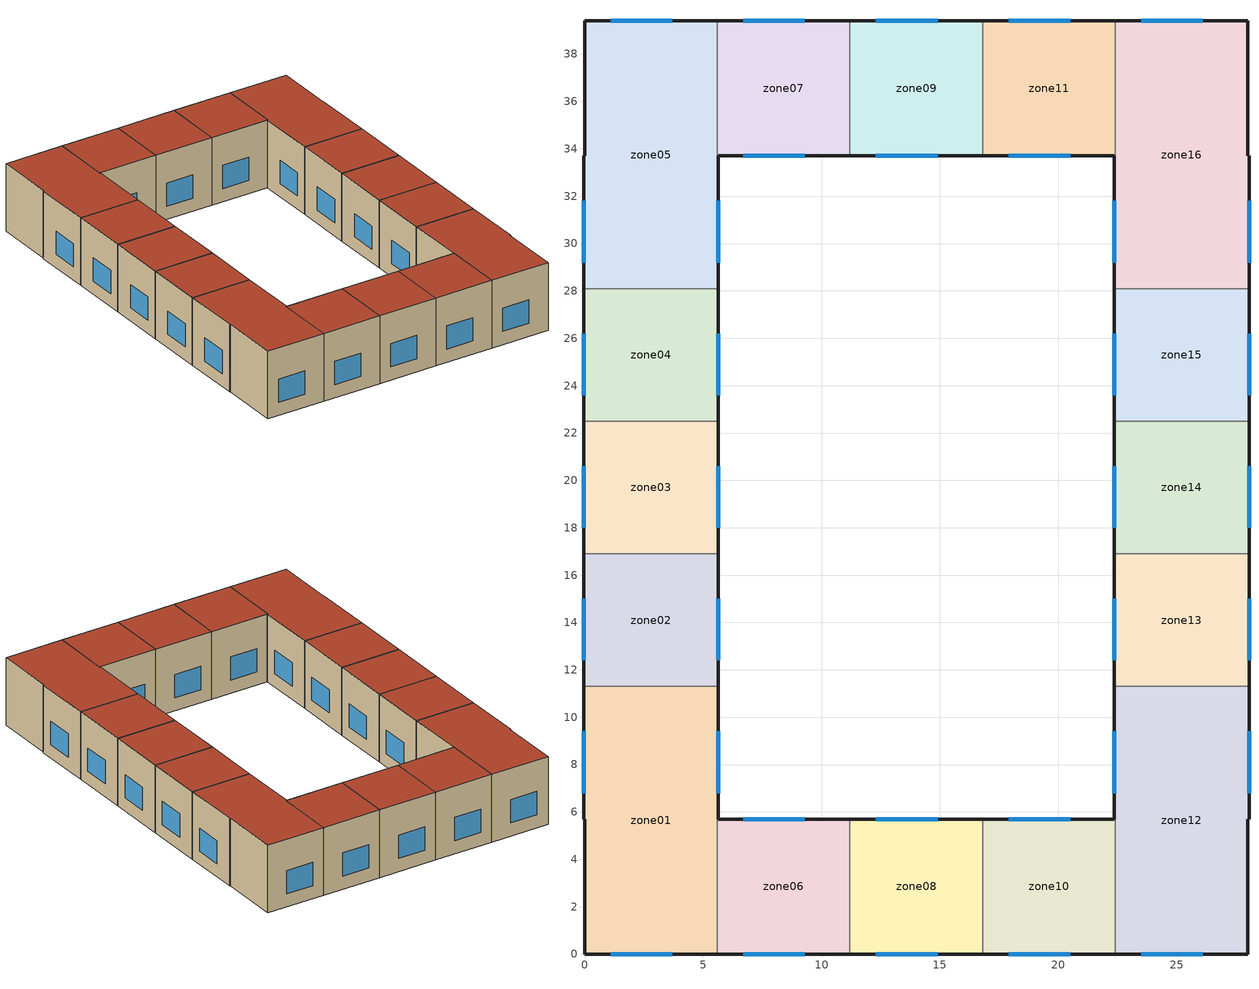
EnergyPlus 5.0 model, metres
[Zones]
zone01
 floor ground (GROUND_FLOOR): 0,5.7 -0.05,5.7 -0.05,11.3 5.65,11.3 5.65,5.7 5.6,5.7 5.6,0 0,0 z0
 wall outside (EXT_WALL): 5.65,5.7 5.65,11.3 / -0.05,11.3 -0.05,5.7 0,5.7 0,0 5.6,0 z0:6.4
 wall to zone02 (ADJ_WALL): 5.65,11.3 -0.05,11.3 z0:6.4
 wall to zone06 (ADJ_WALL): 5.6,0 5.6,5.7 5.65,5.7 z0:6.4
 window (EXT_WINDOW1): 5.65,6.8 5.65,9.4 / -0.05,9.4 -0.05,6.8 / 1.1,0 3.7,0 z1.25:3.45
 roof outside (EXT_ROOF): 0,0 5.6,0 5.6,5.7 5.65,5.7 5.65,11.3 -0.05,11.3 -0.05,5.7 0,5.7 z6.4
zone02
 floor ground (GROUND_FLOOR): -0.05,16.9 5.65,16.9 5.65,11.3 -0.05,11.3 z0
 wall outside (EXT_WALL): 5.65,11.3 5.65,16.9 / -0.05,16.9 -0.05,11.3 z0:6.4
 wall to zone03 (ADJ_WALL): 5.65,16.9 -0.05,16.9 z0:6.4
 wall to zone01 (ADJ_WALL): -0.05,11.3 5.65,11.3 z0:6.4
 window (EXT_WINDOW1): 5.65,12.4 5.65,15 / -0.05,15 -0.05,12.4 z1.25:3.45
 roof outside (EXT_ROOF): -0.05,11.3 5.65,11.3 5.65,16.9 -0.05,16.9 z6.4
zone03
 floor ground (GROUND_FLOOR): -0.05,22.5 5.65,22.5 5.65,16.9 -0.05,16.9 z0
 wall outside (EXT_WALL): 5.65,16.9 5.65,22.5 / -0.05,22.5 -0.05,16.9 z0:6.4
 wall to zone04 (ADJ_WALL): 5.65,22.5 -0.05,22.5 z0:6.4
 wall to zone02 (ADJ_WALL): -0.05,16.9 5.65,16.9 z0:6.4
 window (EXT_WINDOW1): 5.65,18 5.65,20.6 / -0.05,20.6 -0.05,18 z1.25:3.45
 roof outside (EXT_ROOF): -0.05,16.9 5.65,16.9 5.65,22.5 -0.05,22.5 z6.4
zone04
 floor ground (GROUND_FLOOR): -0.05,28.1 5.65,28.1 5.65,22.5 -0.05,22.5 z0
 wall outside (EXT_WALL): 5.65,22.5 5.65,28.1 / -0.05,28.1 -0.05,22.5 z0:6.4
 wall to zone05 (ADJ_WALL): 5.65,28.1 -0.05,28.1 z0:6.4
 wall to zone03 (ADJ_WALL): -0.05,22.5 5.65,22.5 z0:6.4
 window (EXT_WINDOW1): 5.65,23.6 5.65,26.2 / -0.05,26.2 -0.05,23.6 z1.25:3.45
 roof outside (EXT_ROOF): -0.05,22.5 5.65,22.5 5.65,28.1 -0.05,28.1 z6.4
zone05
 floor ground (GROUND_FLOOR): -0.05,28.1 -0.05,33.7 0,33.7 0,39.4 5.6,39.4 5.6,33.7 5.65,33.7 5.65,28.1 z0
 wall outside (EXT_WALL): 5.65,28.1 5.65,33.7 / 5.6,39.4 0,39.4 0,33.7 -0.05,33.7 -0.05,28.1 z0:6.4
 wall to zone07 (ADJ_WALL): 5.65,33.7 5.6,33.7 5.6,39.4 z0:6.4
 wall to zone04 (ADJ_WALL): -0.05,28.1 5.65,28.1 z0:6.4
 window (EXT_WINDOW1): 5.65,29.2 5.65,31.8 / -0.05,31.8 -0.05,29.2 / 3.7,39.4 1.1,39.4 z1.25:3.45
 roof outside (EXT_ROOF): 5.65,28.1 5.65,33.7 5.6,33.7 5.6,39.4 0,39.4 0,33.7 -0.05,33.7 -0.05,28.1 z6.4
zone06
 floor ground (GROUND_FLOOR): 5.6,5.7 11.2,5.7 11.2,0 5.6,0 z0
 wall outside (EXT_WALL): 11.2,5.7 5.65,5.7 / 5.6,0 11.2,0 z0:6.4
 wall to zone08 (ADJ_WALL): 11.2,0 11.2,5.7 z0:6.4
 wall to zone01 (ADJ_WALL): 5.65,5.7 5.6,5.7 5.6,0 z0:6.4
 window (EXT_WINDOW1): 6.7,0 9.3,0 / 9.3,5.7 6.7,5.7 z1.25:3.45
 roof outside (EXT_ROOF): 5.6,0 11.2,0 11.2,5.7 5.6,5.7 z6.4
zone07
 floor ground (GROUND_FLOOR): 5.6,39.4 11.2,39.4 11.2,33.7 5.6,33.7 z0
 wall outside (EXT_WALL): 11.2,39.4 5.6,39.4 / 5.65,33.7 11.2,33.7 z0:6.4
 wall to zone09 (ADJ_WALL): 11.2,33.7 11.2,39.4 z0:6.4
 wall to zone05 (ADJ_WALL): 5.6,39.4 5.6,33.7 5.65,33.7 z0:6.4
 window (EXT_WINDOW1): 6.7,33.7 9.3,33.7 / 9.3,39.4 6.7,39.4 z1.25:3.45
 roof outside (EXT_ROOF): 5.6,33.7 11.2,33.7 11.2,39.4 5.6,39.4 z6.4
zone08
 floor ground (GROUND_FLOOR): 11.2,5.7 16.8,5.7 16.8,0 11.2,0 z0
 wall outside (EXT_WALL): 16.8,5.7 11.2,5.7 / 11.2,0 16.8,0 z0:6.4
 wall to zone10 (ADJ_WALL): 16.8,0 16.8,5.7 z0:6.4
 wall to zone06 (ADJ_WALL): 11.2,5.7 11.2,0 z0:6.4
 window (EXT_WINDOW1): 12.3,0 14.9,0 / 14.9,5.7 12.3,5.7 z1.25:3.45
 roof outside (EXT_ROOF): 11.2,0 16.8,0 16.8,5.7 11.2,5.7 z6.4
zone09
 floor ground (GROUND_FLOOR): 11.2,39.4 16.8,39.4 16.8,33.7 11.2,33.7 z0
 wall outside (EXT_WALL): 16.8,39.4 11.2,39.4 / 11.2,33.7 16.8,33.7 z0:6.4
 wall to zone11 (ADJ_WALL): 16.8,33.7 16.8,39.4 z0:6.4
 wall to zone07 (ADJ_WALL): 11.2,39.4 11.2,33.7 z0:6.4
 window (EXT_WINDOW1): 12.3,33.7 14.9,33.7 / 14.9,39.4 12.3,39.4 z1.25:3.45
 roof outside (EXT_ROOF): 11.2,33.7 16.8,33.7 16.8,39.4 11.2,39.4 z6.4
zone10
 floor ground (GROUND_FLOOR): 16.8,5.7 22.4,5.7 22.4,0 16.8,0 z0
 wall outside (EXT_WALL): 22.35,5.7 16.8,5.7 / 16.8,0 22.4,0 z0:6.4
 wall to zone12 (ADJ_WALL): 22.4,0 22.4,5.7 22.35,5.7 z0:6.4
 wall to zone08 (ADJ_WALL): 16.8,5.7 16.8,0 z0:6.4
 window (EXT_WINDOW1): 17.9,0 20.5,0 / 20.5,5.7 17.9,5.7 z1.25:3.45
 roof outside (EXT_ROOF): 16.8,0 22.4,0 22.4,5.7 16.8,5.7 z6.4
zone11
 floor ground (GROUND_FLOOR): 16.8,39.4 22.4,39.4 22.4,33.7 16.8,33.7 z0
 wall outside (EXT_WALL): 22.4,39.4 16.8,39.4 / 16.8,33.7 22.35,33.7 z0:6.4
 wall to zone16 (ADJ_WALL): 22.35,33.7 22.4,33.7 22.4,39.4 z0:6.4
 wall to zone09 (ADJ_WALL): 16.8,39.4 16.8,33.7 z0:6.4
 window (EXT_WINDOW1): 17.9,33.7 20.5,33.7 / 20.5,39.4 17.9,39.4 z1.25:3.45
 roof outside (EXT_ROOF): 16.8,33.7 22.4,33.7 22.4,39.4 16.8,39.4 z6.4
zone12
 floor ground (GROUND_FLOOR): 22.4,5.7 22.35,5.7 22.35,11.3 28.05,11.3 28.05,5.7 28,5.7 28,0 22.4,0 z0
 wall outside (EXT_WALL): 22.35,11.3 22.35,5.7 / 22.4,0 28,0 28,5.7 28.05,5.7 28.05,11.3 z0:6.4
 wall to zone13 (ADJ_WALL): 28.05,11.3 22.35,11.3 z0:6.4
 wall to zone10 (ADJ_WALL): 22.35,5.7 22.4,5.7 22.4,0 z0:6.4
 window (EXT_WINDOW1): 28.05,6.8 28.05,9.4 / 22.35,9.4 22.35,6.8 / 23.5,0 26.1,0 z1.25:3.45
 roof outside (EXT_ROOF): 22.4,0 28,0 28,5.7 28.05,5.7 28.05,11.3 22.35,11.3 22.35,5.7 22.4,5.7 z6.4
zone13
 floor ground (GROUND_FLOOR): 22.35,16.9 28.05,16.9 28.05,11.3 22.35,11.3 z0
 wall outside (EXT_WALL): 28.05,11.3 28.05,16.9 / 22.35,16.9 22.35,11.3 z0:6.4
 wall to zone14 (ADJ_WALL): 28.05,16.9 22.35,16.9 z0:6.4
 wall to zone12 (ADJ_WALL): 22.35,11.3 28.05,11.3 z0:6.4
 window (EXT_WINDOW1): 28.05,12.4 28.05,15 / 22.35,15 22.35,12.4 z1.25:3.45
 roof outside (EXT_ROOF): 22.35,11.3 28.05,11.3 28.05,16.9 22.35,16.9 z6.4
zone14
 floor ground (GROUND_FLOOR): 22.35,22.5 28.05,22.5 28.05,16.9 22.35,16.9 z0
 wall outside (EXT_WALL): 28.05,16.9 28.05,22.5 / 22.35,22.5 22.35,16.9 z0:6.4
 wall to zone15 (ADJ_WALL): 28.05,22.5 22.35,22.5 z0:6.4
 wall to zone13 (ADJ_WALL): 22.35,16.9 28.05,16.9 z0:6.4
 window (EXT_WINDOW1): 28.05,18 28.05,20.6 / 22.35,20.6 22.35,18 z1.25:3.45
 roof outside (EXT_ROOF): 22.35,16.9 28.05,16.9 28.05,22.5 22.35,22.5 z6.4
zone15
 floor ground (GROUND_FLOOR): 22.35,28.1 28.05,28.1 28.05,22.5 22.35,22.5 z0
 wall outside (EXT_WALL): 28.05,22.5 28.05,28.1 / 22.35,28.1 22.35,22.5 z0:6.4
 wall to zone16 (ADJ_WALL): 28.05,28.1 22.35,28.1 z0:6.4
 wall to zone14 (ADJ_WALL): 22.35,22.5 28.05,22.5 z0:6.4
 window (EXT_WINDOW1): 28.05,23.6 28.05,26.2 / 22.35,26.2 22.35,23.6 z1.25:3.45
 roof outside (EXT_ROOF): 22.35,22.5 28.05,22.5 28.05,28.1 22.35,28.1 z6.4
zone16
 floor ground (GROUND_FLOOR): 22.35,28.1 22.35,33.7 22.4,33.7 22.4,39.4 28,39.4 28,33.7 28.05,33.7 28.05,28.1 z0
 wall outside (EXT_WALL): 28.05,28.1 28.05,33.7 28,33.7 28,39.4 22.4,39.4 / 22.35,33.7 22.35,28.1 z0:6.4
 wall to zone11 (ADJ_WALL): 22.4,39.4 22.4,33.7 22.35,33.7 z0:6.4
 wall to zone15 (ADJ_WALL): 22.35,28.1 28.05,28.1 z0:6.4
 window (EXT_WINDOW1): 28.05,29.2 28.05,31.8 / 22.35,31.8 22.35,29.2 / 26.1,39.4 23.5,39.4 z1.25:3.45
 roof outside (EXT_ROOF): 28.05,28.1 28.05,33.7 28,33.7 28,39.4 22.4,39.4 22.4,33.7 22.35,33.7 22.35,28.1 z6.4
[Building]
zone03: North Axis {deg}=0; Terrain=City; Loads Convergence Tolerance Value=0; Temperature Convergence Tolerance Value {deltaC}=0; Solar Distribution=FullInteriorAndExterior; Maximum Number of Warmup Days=0
[Site:Location]
not used: Latitude {deg}=0; Longitude {deg}=0; Time Zone {hr}=0; Elevation {m}=0
[Construction]
GROUND_FLOOR; EXT_WALL; EXT_ROOF; ADJ_WALL; EXT_WINDOW1: 
[WindowProperty:ShadingControl]
ESHADE=0; ISHADE=INPUT 1*MAX_ISHADE : SHADECNTRL=ISHADE_INTERNAL
[SurfaceProperty:OtherSideCoefficients]
BOUNDARY=IDENTICAL; BOUNDARY=INPUT 1*TBOUNDARY; BOUNDARY=INPUT 1*TBOUNDARY_2; BOUNDARY=INPUT 1*TBOUNDARY_3; BOUNDARY=INPUT 1*TGROUND; BOUNDARY=20; BOUNDARY=15
[Zone]
zone01; zone02; zone03; zone04; zone05; zone06; zone07; zone08; zone09; zone10; zone11; zone12; zone13; zone14; zone15; zone16: 0, 0, 0, 0, , 1
